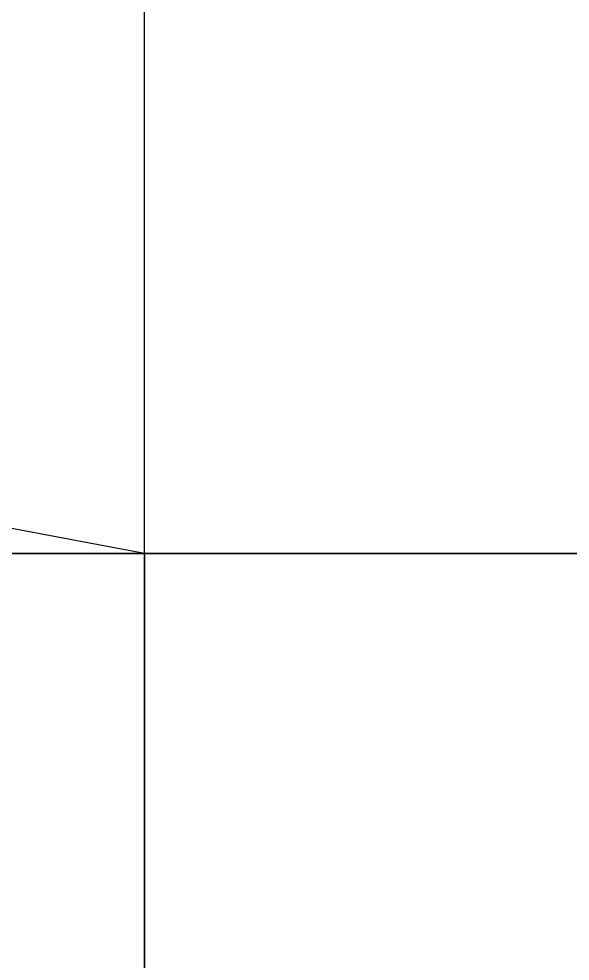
# Model space of a CAD drawing. Header units: inches. Extents: x -233729 to 737493, y -275239 to 196021.
# Drawn here: x 477971.5 to 478109.5, y 15953.8 to 16189.6 of the extents above; entities that cross this region are included whole.
import ezdxf

# ---------------------------------------------------------------- set-up
doc = ezdxf.new("R2010")
doc.units = ezdxf.units.IN
doc.header["$MEASUREMENT"] = 0
doc.layers.add('P_AX', color=7, linetype='Continuous')

# ---------------------------------------------------------------- blocks, each defined once
blk = doc.blocks.new('A$C48CB4C16')
at = {"color": 1}
for p, q in [((4100.563839911716, 4905.529219102699, 710.6645883361932), (4100.563442086892, 9006.094285901781, 710.6645883361932)), ((4100.563442086892, 9006.094285901781, 710.6645883361932), (4100.564237736306, 804.9665521970918, 710.6645883361932)), ((8201.127706763964, 4905.530419049437, 710.6645883361932), (-2.69407646556e-05, 4905.530419049438, 710.6645883361932)), ((4100.5638399116, 4905.530419049437, 710.6645883361932), (8201.127706763964, 4905.530419049437, 710.6645883361932))]:
    blk.add_line(p, q, dxfattribs=at)
at = {"layer": 'P_AX', "color": 6}
for p, q in [((4100.563839911716, 5112.547959924328, 710.6645883361932), (4100.563839911716, 4698.510478281068, 710.6645883361932)), ((3893.545099090086, 4905.529219102699, 710.6645883361932), (4307.582580733345, 4905.529219102699, 710.6645883361932)), ((4100.564324360806, 4905.529219101767, 710.6645883361937), (4813.895743931643, 4771.924462732977, 710.6645883361937))]:
    blk.add_line(p, q, dxfattribs=at)
for radius in [4100.563866852364, 761.7891955324333]:
    blk.add_circle((4100.5638399116, 4905.530419049437, 710.6645883361932), radius, dxfattribs=at)
at = {"layer": 'P_AX', "color": 6, "linetype": 'ByBlock', "lineweight": -2}
for radius, start, end in [(203.2000000000003, 90, 180), (203.2000000000003, 90, 180), (203.2000000000003, 180, 270), (203.2000000000003, 180, 270), (203.2000000000007, 270, 0), (203.2000000000007, 270, 0)]:
    blk.add_arc((4100.563839911716, 4905.529219102699, 710.6645883361932), radius, start, end, dxfattribs=at)

msp = doc.modelspace()

# ---------------------------------------------------------------- block references
at = {"color": 1, "rotation": 180.0000000029513}
msp.add_blockref('A$C48CB4C16', (482103.5383251106, 20961.31663733844, -710.6645883361924), dxfattribs=at)

doc.saveas('drawing.dxf')
